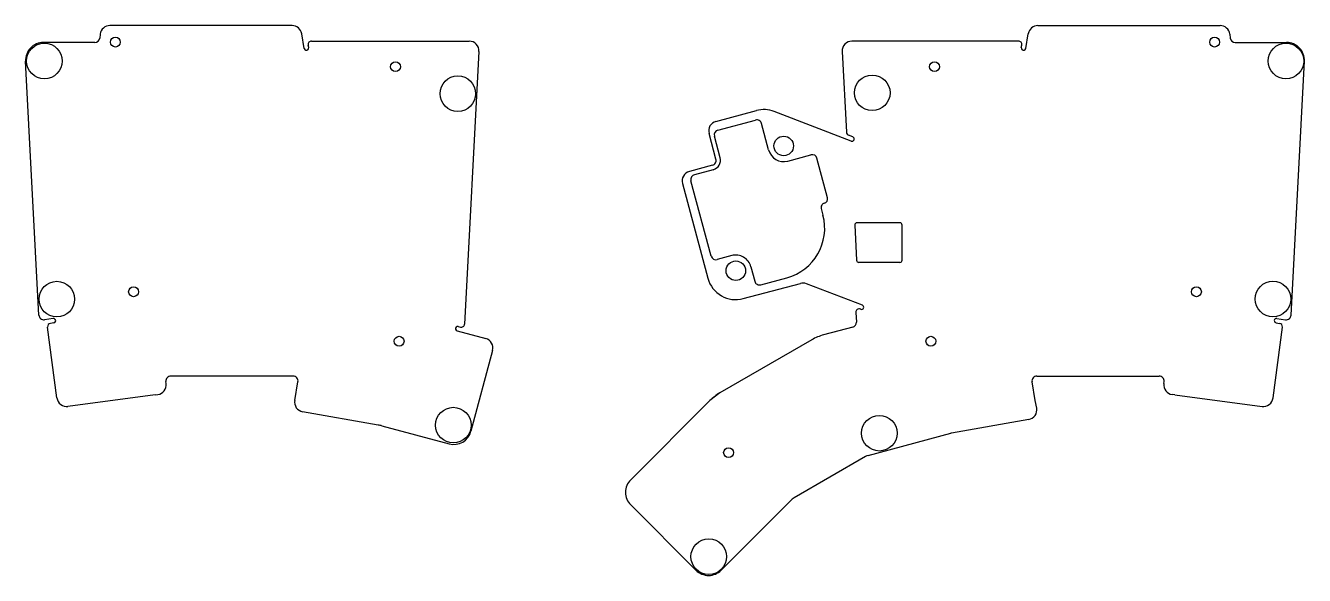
# Model space of a CAD drawing. Extents: x 33 to 645, y -281 to 127.
# Drawn here: x 32.6 to 319.8, y 3.9 to 127.4 of the extents above; entities that cross this region are included whole.
import ezdxf

# ---------------------------------------------------------------- set-up
doc = ezdxf.new("R2010")
doc.units = 0
doc.layers.add('BLACK', color=7, linetype='CONTINUOUS')

msp = doc.modelspace()

# ---------------------------------------------------------------- linework, layer by layer
at = {"layer": 'BLACK', "linetype": 'CONTINUOUS'}
for p, q in [((92.442472, 127.383671), (51.542613, 127.383671)), ((259.922672, 127.383671), (300.822531, 127.383671)), ((48.149299, 123.591171), (36.603086, 123.591171)), ((49.361434, 125.470828), (49.239888, 124.547593)), ((95.192345, 122.257674), (94.609051, 125.565697)), ((96.813558, 123.891171), (132.204307, 123.891171)), ((255.551586, 123.891171), (218.158092, 123.891171)), ((257.172799, 122.257674), (257.756093, 125.565697)), ((303.00371, 125.470828), (303.125256, 124.547593)), ((304.215845, 123.591171), (315.762058, 123.591171)), ((96.177153, 122.43132), (96.074952, 123.010935)), ((134.401292, 121.576036), (131.19361, 60.367774)), ((215.961107, 121.576032), (216.9127, 103.41854)), ((256.187991, 122.43132), (256.290192, 123.010935)), ((35.595663, 62.38466), (32.608568, 119.381827)), ((316.769481, 62.38466), (319.756576, 119.381827)), ((187.621903, 105.866372), (196.703366, 108.299742)), ((217.966374, 101.467345), (200.715019, 108.08952)), ((188.04295, 103.908637), (196.513704, 106.178369)), ((199.456072, 99.447407), (197.860923, 105.400552)), ((187.621052, 97.369432), (186.066269, 103.17193)), ((188.561095, 97.724845), (187.265133, 102.561417)), ((218.362895, 102.385258), (217.392896, 102.757607)), ((203.742682, 96.97254), (208.958673, 98.370169)), ((186.843237, 96.022212), (181.66202, 94.633901)), ((187.005464, 95.030404), (182.790174, 93.900914)), ((212.679398, 88.734313), (210.305894, 97.592352)), ((180.106388, 91.939463), (185.807254, 70.663542)), ((186.54854, 75.624434), (182.012358, 92.553695)), ((211.265185, 86.284824), (211.653414, 84.835933)), ((211.972293, 87.509569), (211.97229, 87.509568)), ((218.796446, 82.581003), (219.210468, 74.681003)), ((228.93662, 83.107171), (219.295761, 83.107171)), ((229.43662, 74.707171), (229.43662, 82.607171)), ((191.179905, 75.726606), (187.895761, 74.846617)), ((195.466515, 73.251739), (196.346506, 69.967586)), ((228.93662, 74.207171), (219.709782, 74.207171)), ((193.768096, 66.067348), (206.573904, 69.498653)), ((197.693725, 69.18977), (203.521685, 70.751367)), ((220.497858, 64.603803), (207.931716, 69.427493)), ((220.137645, 63.671952), (220.050371, 63.705454)), ((38.801099, 61.610303), (36.818058, 61.349231)), ((38.931626, 60.618861), (38.199387, 60.52246)), ((219.032622, 62.966017), (219.145928, 60.803996)), ((313.433518, 60.618861), (314.165757, 60.52246)), ((313.564045, 61.610303), (315.547086, 61.349231)), ((39.64692, 43.781383), (37.553699, 59.680981)), ((129.493883, 58.850046), (135.922575, 57.127472)), ((129.752701, 59.815971), (130.250524, 59.68258)), ((218.332137, 59.683909), (211.798619, 57.933257)), ((218.332137, 59.683909), (213.805003, 58.470866)), ((312.718224, 43.781383), (314.811445, 59.680981)), ((209.145631, 56.834353), (188.531814, 44.932963)), ((137.478207, 54.433034), (132.61723, 36.291617)), ((64.172997, 47.010301), (64.116615, 47.438569)), ((92.676659, 48.682147), (65.207204, 48.682147)), ((93.027126, 43.235147), (93.759947, 47.391132)), ((259.338018, 43.235147), (258.605197, 47.391132)), ((259.688485, 48.682147), (287.15794, 48.682147)), ((288.192147, 47.010301), (288.248529, 47.438569)), ((61.727731, 44.469393), (42.115257, 41.887363)), ((61.727731, 44.469393), (62.278974, 44.541966)), ((186.253638, 43.184857), (168.48199, 25.413207)), ((188.531814, 44.932963), (186.253638, 43.184857)), ((259.646773, 41.483724), (259.338018, 43.234743)), ((290.637413, 44.469393), (290.08617, 44.541966)), ((290.637413, 44.469393), (310.249887, 41.887363)), ((111.783229, 37.693967), (94.811672, 40.68654)), ((112.626404, 37.507038), (127.718251, 33.46319)), ((257.862227, 38.935117), (240.515665, 35.876421)), ((221.768693, 30.861851), (240.328293, 35.834881)), ((221.238095, 30.64207), (205.168762, 21.364438)), ((204.713127, 21.014817), (188.796754, 5.098443)), ((183.1399, 5.098443), (168.48199, 19.756353))]:
    msp.add_line(p, q, dxfattribs=at)
at = {"layer": 'BLACK'}
for centre, radius in [((52.779972, 123.669565), 1.1), ((299.585172, 123.669565), 1.1), ((36.83, 119.427765), 4), ((315.614, 119.427765), 4), ((115.670372, 118.157765), 1.1), ((236.694772, 118.157765), 1.1), ((129.667, 112.091), 4), ((222.714, 112.281), 4), ((202.836811, 100.353279), 2.2), ((192.085772, 72.345866), 2.2), ((39.624, 65.960765), 4), ((312.693, 65.99), 4), ((56.849524, 67.609571), 1.1), ((295.51562, 67.609571), 1.1), ((116.483172, 56.511965), 1.1), ((235.881972, 56.511965), 1.1), ((128.651, 37.669), 4), ((224.311772, 35.861765), 4), ((190.452508, 31.504045), 1.1), ((186.011, 8.141), 4)]:
    msp.add_circle(centre, radius, dxfattribs=at)
for centre, radius, start, end in [((51.5425, 125.1838), 2.199871, 89.99705691, 172.50296404), ((92.4425, 125.1837), 2.199971, 9.99937428, 90.00067714), ((259.9227, 125.1837), 2.200024, 90.00078132, 170.00087896), ((300.8225, 125.1837), 2.199971, 7.49912871, 89.99919264), ((36.60311, 119.59115), 4.000023, -269.99965623, -177.00031577), ((48.1492, 124.6913), 1.100115, -89.99484398, -7.50594851), ((96.8136, 123.1412), 0.750047, -269.99679131, -169.99838796), ((132.2043, 121.6911), 2.200071, -2.99803714, 89.9998177), ((218.1581, 121.6911), 2.200004, -269.99979166, -177.00186019), ((255.5516, 123.1412), 0.749971, -10.00235504, 90.00106956), ((304.2158, 124.6912), 1.100029, -172.49823593, -89.99765614), ((315.7621, 119.5912), 3.999971, -3.00044892, 90.00060161), ((95.6848, 122.3445), 0.49995, -170.00080153, 10.00077672), ((256.6804, 122.3444), 0.499978, -190.01094691, -9.98902717), ((198.3857, 102.0214), 6.499833, 69.00011545, 105.00048815), ((188.1914, 103.7413), 2.200083, -254.99784484, -165.00143725), ((188.3277, 102.8461), 1.100042, -254.99778286, -165.00155809), ((196.7985, 105.116), 1.09988, 14.99379149, 105.00679714), ((217.6617, 103.4578), 0.750017, -176.99949854, -111.00178936), ((218.1636, 101.9267), 0.499994, -113.23647002, 66.50963589), ((186.4362, 97.1553), 2.1999, -75.00252002, 15.004556), ((202.8369, 100.3534), 3.500094, -164.99837347, -75.00184537), ((209.2434, 97.3076), 1.100056, 15.00289755, 105.0006286), ((186.5586, 97.0847), 1.099944, -75.00280762, 15.00245761), ((182.2314, 92.5089), 2.199985, -255.00030947, -164.99894971), ((183.0747, 92.8385), 1.099857, -255.00739554, -164.99238581), ((212.2311, 86.5437), 1.000004, -254.99964305, -164.99668739), ((211.7133, 88.4756), 1.000139, -74.99193356, 14.99157906), ((200.54518, 81.85956), 11.500072, -74.99964553, 14.99966635), ((219.2958, 82.6072), 0.500041, -269.99553067, -176.99691443), ((228.9365, 82.6071), 0.500071, 0.00813405, 89.98625097), ((187.6111, 75.9092), 1.100052, -164.997288, -75.00288058), ((192.0858, 72.3459), 3.499974, 14.99967024, 105.00059388), ((219.7098, 74.7072), 0.500029, -176.99678236, -90.00206253), ((228.9367, 74.7071), 0.49992, -90.00916863, 0.0081373), ((192.0858, 72.3459), 6.500026, -164.99977293, -75.0003145), ((197.409, 70.2522), 1.099921, -165.00404574, -74.99759795), ((207.1433, 67.3735), 2.200111, 69.00092487, 104.99906851), ((219.7816, 63.0052), 0.750002, -290.99776601, -177.00528485), ((220.2983, 64.1454), 0.499957, -108.74360394, 66.47491318), ((36.6942, 62.4423), 1.100064, -176.98194559, -83.53526615), ((38.2973, 59.7789), 0.75002, -262.49837388, -172.49832836), ((38.8664, 61.1146), 0.499985, -82.50446226, 97.50368816), ((130.4446, 60.4071), 0.750042, -104.99567996, -3.00549631), ((218.0475, 60.7464), 1.099937, -75.00284806, 3.0015516), ((313.4988, 61.1146), 0.500019, -277.4973257, -97.50189979), ((314.0679, 59.7789), 0.749972, -7.50223019, 82.50261551), ((315.671, 62.4423), 1.100007, -96.46763199, -3.01820799), ((129.6231, 59.333), 0.49994, -285.02095181, -104.9790114), ((214.6457, 47.3079), 11.000185, 105.00012665, 119.99985925), ((135.3531, 55.0024), 2.200053, -14.99862388, 74.99839825), ((61.9918, 46.72316), 2.200016, -82.49962916, 7.49950856), ((65.2072, 47.5822), 1.100003, -270.00020836, -172.49727536), ((92.6767, 47.5822), 1.099947, -10.00319721, 90.00213567), ((259.6885, 47.5822), 1.100024, -269.99921866, -169.99730945), ((287.158, 47.5822), 1.099947, -7.50310553, 90.00312537), ((290.3734, 46.7232), 2.200064, -187.49828542, -97.50168078), ((41.8281, 44.0685), 2.199959, -172.50105335, -82.49987434), ((95.1936, 42.8531), 2.199966, -190.00100495, -99.99756384), ((194.0325, 35.4058), 11.00111, 120.00079328, 134.99928187), ((310.5371, 44.0684), 2.199927, -97.50191167, -7.49655483), ((257.4803, 41.1016), 2.199915, -80.00211365, 10.00298443), ((110.0638, 27.943), 9.901404, 75.00040389, 79.99959864), ((128.7535, 37.3269), 4.000028, -104.99959912, -14.99999539), ((240.8978, 33.7096), 2.200263, 100.00169244, 105.00099788), ((222.3381, 28.7368), 2.200015, 105.00003272, 119.99992901), ((171.3104, 22.5848), 4.000002, -224.99996961, -134.99962524), ((206.2688, 19.4591), 2.200085, 119.99978784, 134.99918975), ((185.968327, 7.926869), 3.999999, -135.00001013, -44.99998987)]:
    msp.add_arc(centre, radius, start, end, dxfattribs=at)

doc.saveas('drawing.dxf')
